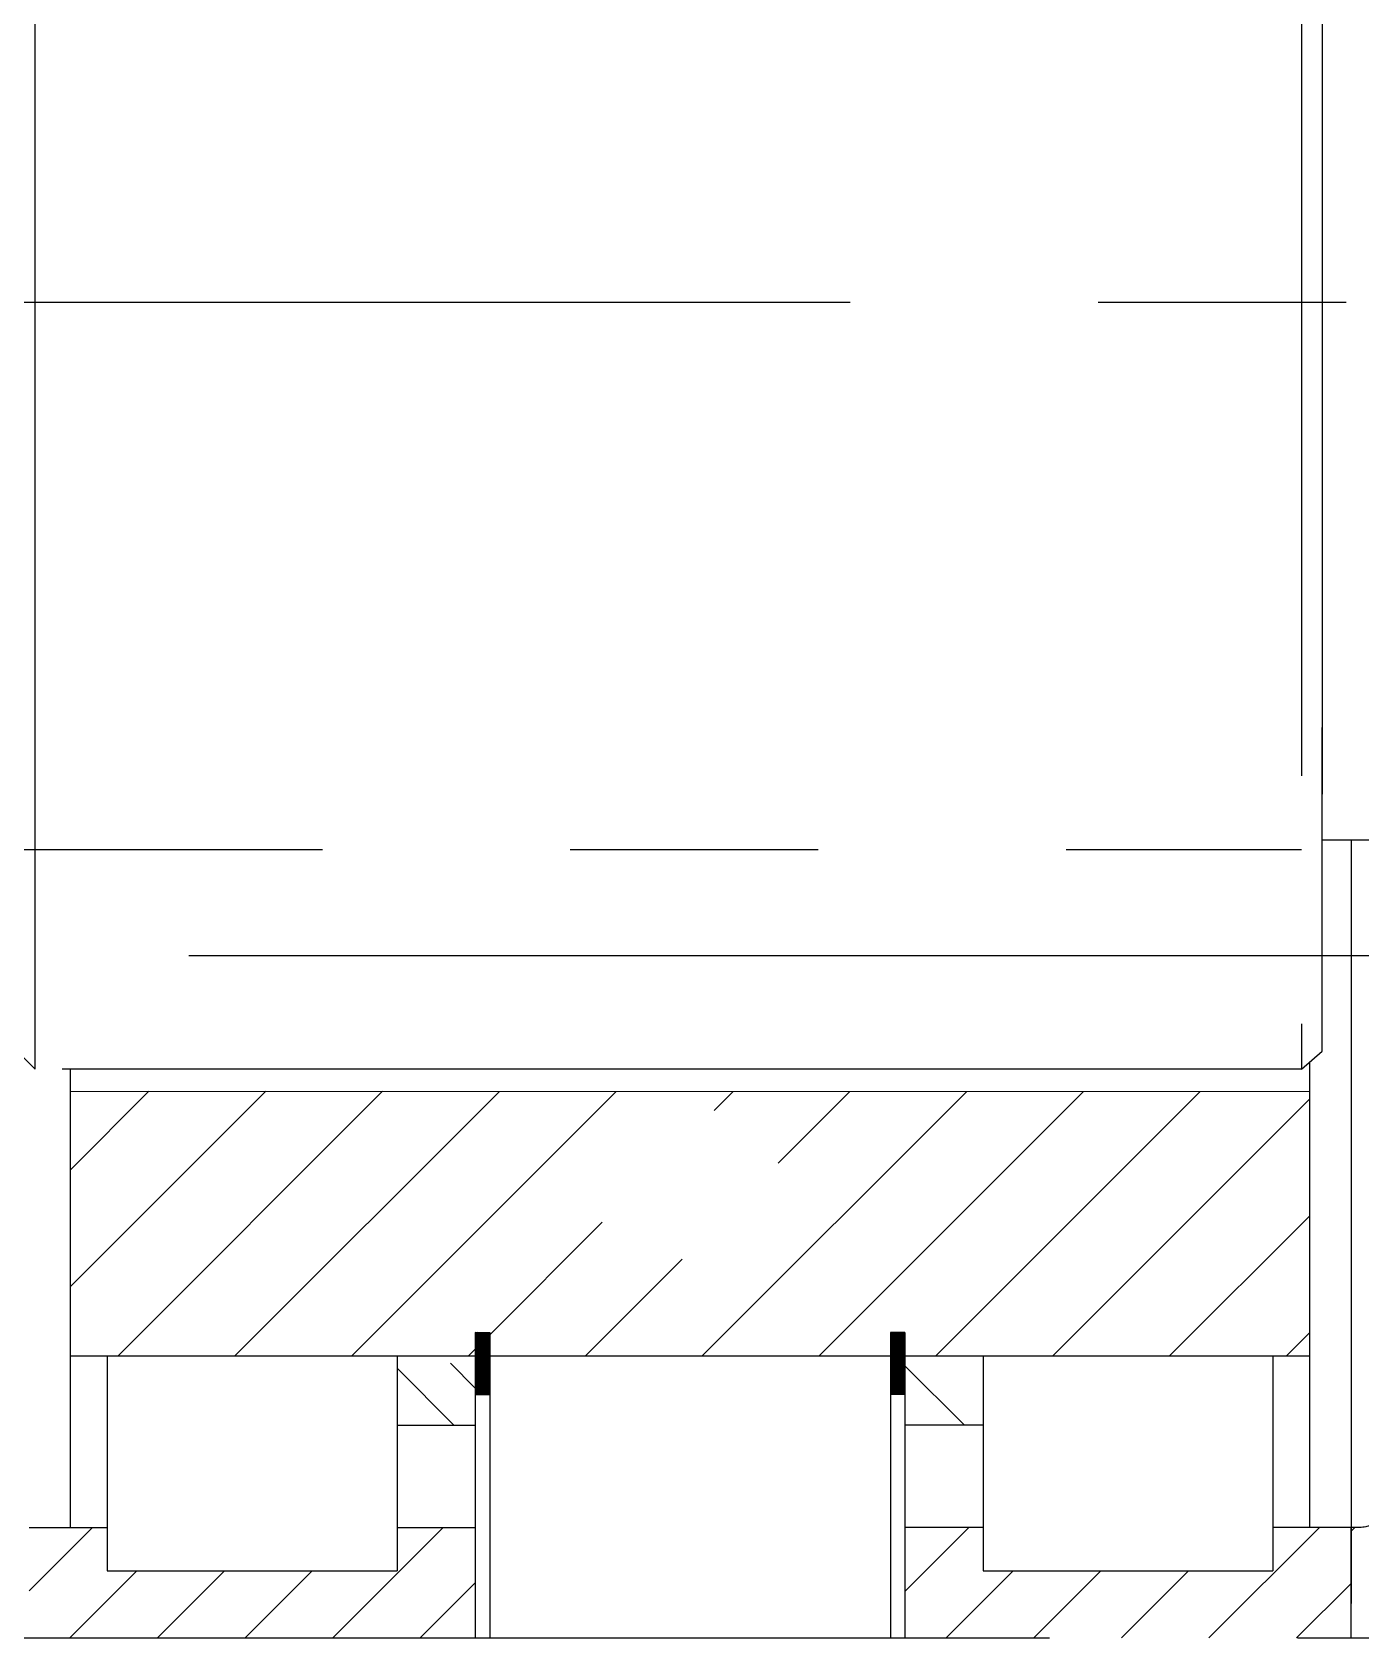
# Model space of a CAD drawing. Header units: millimetres. Extents: x 0 to 12600, y -349 to 8910.
# Drawn here: x 6056.8 to 6378.4, y 5089 to 5477.7 of the extents above; entities that cross this region are included whole.
import ezdxf

# ---------------------------------------------------------------- set-up
doc = ezdxf.new("R2010")
doc.units = ezdxf.units.MM
doc.header["$LTSCALE"] = 300
doc.linetypes.add('G', pattern=[2, 1.25, -0.25, 0.25, -0.25])
doc.linetypes.add('K', pattern=[2.5, 1.25, -0.25, 0.25, -0.25, 0.25, -0.25])
for name, color, linetype in [('01', 7, 'Continuous'), ('05', 142, 'G'), ('07', 6, 'K')]:
    doc.layers.add(name, color=color, linetype=linetype)

# ---------------------------------------------------------------- blocks, each defined once
blk = doc.blocks.new('FDSDSDFG')
at = {"layer": '05', "color": 142, "linetype": 'G', "ltscale": 0.8}
blk.add_line((-2937.48, 14554.18), (-2937.48, 13703.57), dxfattribs=at)
at = {"layer": '07', "color": 6, "linetype": 'K', "ltscale": 0.8}
for p, q in [((-2779.26, 14114.32), (-2779.26, 14701.67)), ((-2804.98, 14681.96), (-2804.98, 14144.96)), ((-2614.18, 14505.96), (-2614.18, 14037.96)), ((-2761.75, 14461.46), (-2751.82, 14451.52)), ((-2751.82, 14451.52), (-3122.79, 14451.52)), ((-2751.82, 14144.96), (-2751.82, 14451.52)), ((-2640.91, 14452.96), (-2640.91, 14434.04)), ((-2640.91, 14442.96), (-2751.82, 14442.96)), ((-2682.43, 14434.04), (-2630.43, 14434.04)), ((-2682.43, 14363.88), (-2630.43, 14363.88)), ((-2665.68, 14350.13), (-2679.42, 14363.88)), ((-2665.68, 14363.88), (-2665.68, 14344.96)), ((-2640.91, 14363.88), (-2640.91, 14344.96)), ((-2674.64, 14344.96), (-2680.68, 14350.99)), ((-2688.09, 14344.96), (-2614.18, 14344.96)), ((-2688.09, 14344.96), (-2688.09, 14341.46)), ((-2688.09, 14341.47), (-2684.6, 14344.96)), ((-2688.09, 14341.61), (-2684.74, 14344.96)), ((-2688.09, 14341.75), (-2684.88, 14344.96)), ((-2688.09, 14341.89), (-2685.02, 14344.96)), ((-2688.09, 14342.04), (-2685.16, 14344.96)), ((-2688.09, 14342.18), (-2685.31, 14344.96)), ((-2688.09, 14342.32), (-2685.45, 14344.96)), ((-2688.09, 14342.46), (-2685.59, 14344.96)), ((-2688.09, 14342.6), (-2685.73, 14344.96)), ((-2688.09, 14342.74), (-2685.87, 14344.96)), ((-2688.09, 14342.88), (-2686.01, 14344.96)), ((-2688.09, 14343.03), (-2686.15, 14344.96)), ((-2688.09, 14343.17), (-2686.3, 14344.96)), ((-2688.09, 14343.31), (-2686.44, 14344.96)), ((-2688.09, 14343.45), (-2686.58, 14344.96)), ((-2688.09, 14343.59), (-2686.72, 14344.96)), ((-2688.09, 14343.73), (-2686.86, 14344.96)), ((-2688.09, 14343.87), (-2687, 14344.96)), ((-2688.09, 14344.02), (-2687.14, 14344.96)), ((-2688.09, 14344.16), (-2687.29, 14344.96)), ((-2688.09, 14344.3), (-2687.43, 14344.96)), ((-2688.09, 14344.44), (-2687.57, 14344.96)), ((-2688.09, 14344.58), (-2687.71, 14344.96)), ((-2688.09, 14344.72), (-2687.85, 14344.96)), ((-2688.09, 14344.86), (-2687.99, 14344.96)), ((-2687.96, 14341.46), (-2684.46, 14344.96)), ((-2687.82, 14341.46), (-2684.32, 14344.96)), ((-2687.67, 14341.46), (-2684.17, 14344.96)), ((-2687.53, 14341.46), (-2684.03, 14344.96)), ((-2687.39, 14341.46), (-2683.89, 14344.96)), ((-2687.25, 14341.46), (-2683.75, 14344.96)), ((-2687.11, 14341.46), (-2683.61, 14344.96)), ((-2686.97, 14341.46), (-2683.47, 14344.96)), ((-2686.83, 14341.46), (-2683.33, 14344.96)), ((-2686.68, 14341.46), (-2683.18, 14344.96)), ((-2686.54, 14341.46), (-2683.04, 14344.96)), ((-2686.4, 14341.46), (-2682.9, 14344.96)), ((-2686.26, 14341.46), (-2682.76, 14344.96)), ((-2686.12, 14341.46), (-2682.62, 14344.96)), ((-2685.98, 14341.46), (-2682.48, 14344.96)), ((-2685.84, 14341.46), (-2682.34, 14344.96)), ((-2685.69, 14341.46), (-2682.19, 14344.96)), ((-2685.55, 14341.46), (-2682.05, 14344.96)), ((-2685.41, 14341.46), (-2681.91, 14344.96)), ((-2685.27, 14341.46), (-2681.77, 14344.96)), ((-2685.13, 14341.46), (-2681.63, 14344.96)), ((-2684.99, 14341.46), (-2681.49, 14344.96)), ((-2684.85, 14341.46), (-2681.35, 14344.96)), ((-2684.7, 14341.46), (-2681.2, 14344.96)), ((-2684.56, 14341.46), (-2681.06, 14344.96)), ((-2684.42, 14341.46), (-2680.92, 14344.96)), ((-2684.28, 14341.46), (-2680.78, 14344.96)), ((-2684.14, 14341.46), (-2680.64, 14344.96)), ((-2684, 14341.46), (-2680.5, 14344.96)), ((-2683.86, 14341.46), (-2680.36, 14344.96)), ((-2683.71, 14341.46), (-2680.21, 14344.96)), ((-2683.57, 14341.46), (-2680.07, 14344.96)), ((-2683.43, 14341.46), (-2679.93, 14344.96)), ((-2683.29, 14341.46), (-2679.79, 14344.96)), ((-2683.15, 14341.46), (-2679.65, 14344.96)), ((-2683.01, 14341.46), (-2679.51, 14344.96)), ((-2682.87, 14341.46), (-2679.37, 14344.96)), ((-2682.72, 14341.46), (-2679.22, 14344.96)), ((-2682.58, 14341.46), (-2679.08, 14344.96)), ((-2682.44, 14341.46), (-2678.94, 14344.96)), ((-2682.3, 14341.46), (-2678.8, 14344.96)), ((-2682.16, 14341.46), (-2678.66, 14344.96)), ((-2682.02, 14341.46), (-2678.52, 14344.96)), ((-2681.88, 14341.46), (-2678.38, 14344.96)), ((-2681.73, 14341.46), (-2678.23, 14344.96)), ((-2681.59, 14341.46), (-2678.09, 14344.96)), ((-2681.45, 14341.46), (-2677.95, 14344.96)), ((-2681.31, 14341.46), (-2677.81, 14344.96)), ((-2681.17, 14341.46), (-2677.67, 14344.96)), ((-2681.03, 14341.46), (-2677.53, 14344.96)), ((-2680.89, 14341.46), (-2677.39, 14344.96)), ((-2680.74, 14341.46), (-2677.24, 14344.96)), ((-2680.6, 14341.46), (-2677.1, 14344.96)), ((-2680.46, 14341.46), (-2676.96, 14344.96)), ((-2680.32, 14341.46), (-2676.82, 14344.96)), ((-2680.18, 14341.46), (-2676.68, 14344.96)), ((-2680.04, 14341.46), (-2676.54, 14344.96)), ((-2679.9, 14341.46), (-2676.4, 14344.96)), ((-2679.75, 14341.46), (-2676.25, 14344.96)), ((-2679.61, 14341.46), (-2676.11, 14344.96)), ((-2679.47, 14341.46), (-2675.97, 14344.96)), ((-2679.33, 14341.46), (-2675.83, 14344.96)), ((-2679.19, 14341.46), (-2675.69, 14344.96)), ((-2679.05, 14341.46), (-2675.55, 14344.96)), ((-2678.91, 14341.46), (-2675.41, 14344.96)), ((-2678.76, 14341.46), (-2675.26, 14344.96)), ((-2678.62, 14341.46), (-2675.12, 14344.96)), ((-2678.48, 14341.46), (-2674.98, 14344.96)), ((-2678.34, 14341.46), (-2674.84, 14344.96)), ((-2678.2, 14341.46), (-2674.7, 14344.96)), ((-2678.06, 14341.46), (-2674.56, 14344.96)), ((-2677.92, 14341.46), (-2674.42, 14344.96)), ((-2677.77, 14341.46), (-2674.27, 14344.96)), ((-2677.63, 14341.46), (-2674.13, 14344.96)), ((-2677.49, 14341.46), (-2673.99, 14344.96)), ((-2677.35, 14341.46), (-2673.85, 14344.96)), ((-2677.21, 14341.46), (-2673.71, 14344.96)), ((-2677.07, 14341.46), (-2673.57, 14344.96)), ((-2676.93, 14341.46), (-2673.43, 14344.96)), ((-2676.78, 14341.46), (-2673.28, 14344.96)), ((-2676.64, 14341.46), (-2673.14, 14344.96)), ((-2676.5, 14341.46), (-2673.1, 14344.86)), ((-2676.36, 14341.46), (-2673.1, 14344.72)), ((-2676.22, 14341.46), (-2673.1, 14344.58)), ((-2673.1, 14344.96), (-2673.1, 14341.46)), ((-2688.09, 14341.46), (-2614.18, 14341.46)), ((-2676.08, 14341.46), (-2673.1, 14344.44)), ((-2675.94, 14341.46), (-2673.1, 14344.29)), ((-2675.79, 14341.46), (-2673.1, 14344.15)), ((-2675.65, 14341.46), (-2673.1, 14344.01)), ((-2675.51, 14341.46), (-2673.1, 14343.87)), ((-2675.37, 14341.46), (-2673.1, 14343.73)), ((-2675.23, 14341.46), (-2673.1, 14343.59)), ((-2675.09, 14341.46), (-2673.1, 14343.45)), ((-2674.95, 14341.46), (-2673.1, 14343.3)), ((-2674.8, 14341.46), (-2673.1, 14343.16)), ((-2674.66, 14341.46), (-2673.1, 14343.02)), ((-2674.52, 14341.46), (-2673.1, 14342.88)), ((-2674.38, 14341.46), (-2673.1, 14342.74)), ((-2674.24, 14341.46), (-2673.1, 14342.6)), ((-2674.1, 14341.46), (-2673.1, 14342.46)), ((-2673.96, 14341.46), (-2673.1, 14342.31)), ((-2673.81, 14341.46), (-2673.1, 14342.17)), ((-2673.67, 14341.46), (-2673.1, 14342.03)), ((-2673.53, 14341.46), (-2673.1, 14341.89)), ((-2673.39, 14341.46), (-2673.1, 14341.75)), ((-2673.25, 14341.46), (-2673.1, 14341.61)), ((-2673.11, 14341.46), (-2673.1, 14341.47)), ((-2688.09, 14244.46), (-2614.18, 14244.46)), ((-2688.09, 14240.96), (-2688.09, 14244.46)), ((-2688.09, 14244.45), (-2684.6, 14240.96)), ((-2688.09, 14244.3), (-2684.74, 14240.96)), ((-2688.09, 14244.16), (-2684.88, 14240.96)), ((-2688.09, 14244.02), (-2685.02, 14240.96)), ((-2688.09, 14243.88), (-2685.16, 14240.96)), ((-2688.09, 14243.74), (-2685.31, 14240.96)), ((-2688.09, 14243.6), (-2685.45, 14240.96)), ((-2687.96, 14244.46), (-2684.46, 14240.96)), ((-2687.82, 14244.46), (-2684.32, 14240.96)), ((-2687.67, 14244.46), (-2684.17, 14240.96)), ((-2687.53, 14244.46), (-2684.03, 14240.96)), ((-2687.39, 14244.46), (-2683.89, 14240.96)), ((-2687.25, 14244.46), (-2683.75, 14240.96)), ((-2687.11, 14244.46), (-2683.61, 14240.96)), ((-2686.97, 14244.46), (-2683.47, 14240.96)), ((-2686.83, 14244.46), (-2683.33, 14240.96)), ((-2686.68, 14244.46), (-2683.18, 14240.96)), ((-2686.54, 14244.46), (-2683.04, 14240.96)), ((-2686.4, 14244.46), (-2682.9, 14240.96)), ((-2686.26, 14244.46), (-2682.76, 14240.96)), ((-2686.12, 14244.46), (-2682.62, 14240.96)), ((-2685.98, 14244.46), (-2682.48, 14240.96)), ((-2685.84, 14244.46), (-2682.34, 14240.96)), ((-2685.69, 14244.46), (-2682.19, 14240.96)), ((-2685.55, 14244.46), (-2682.05, 14240.96)), ((-2685.41, 14244.46), (-2681.91, 14240.96)), ((-2685.27, 14244.46), (-2681.77, 14240.96)), ((-2685.13, 14244.46), (-2681.63, 14240.96)), ((-2684.99, 14244.46), (-2681.49, 14240.96)), ((-2684.85, 14244.46), (-2681.35, 14240.96)), ((-2684.7, 14244.46), (-2681.2, 14240.96)), ((-2684.56, 14244.46), (-2681.06, 14240.96)), ((-2684.42, 14244.46), (-2680.92, 14240.96)), ((-2684.28, 14244.46), (-2680.78, 14240.96)), ((-2684.14, 14244.46), (-2680.64, 14240.96)), ((-2684, 14244.46), (-2680.5, 14240.96)), ((-2683.86, 14244.46), (-2680.36, 14240.96)), ((-2683.71, 14244.46), (-2680.21, 14240.96)), ((-2683.57, 14244.46), (-2680.07, 14240.96)), ((-2683.43, 14244.46), (-2679.93, 14240.96)), ((-2683.29, 14244.46), (-2679.79, 14240.96)), ((-2683.15, 14244.46), (-2679.65, 14240.96)), ((-2683.01, 14244.46), (-2679.51, 14240.96)), ((-2682.87, 14244.46), (-2679.37, 14240.96)), ((-2682.72, 14244.46), (-2679.22, 14240.96)), ((-2682.58, 14244.46), (-2679.08, 14240.96)), ((-2682.44, 14244.46), (-2678.94, 14240.96)), ((-2682.3, 14244.46), (-2678.8, 14240.96)), ((-2682.16, 14244.46), (-2678.66, 14240.96)), ((-2682.02, 14244.46), (-2678.52, 14240.96)), ((-2681.88, 14244.46), (-2678.38, 14240.96)), ((-2681.73, 14244.46), (-2678.23, 14240.96)), ((-2681.59, 14244.46), (-2678.09, 14240.96)), ((-2681.45, 14244.46), (-2677.95, 14240.96)), ((-2681.31, 14244.46), (-2677.81, 14240.96)), ((-2681.17, 14244.46), (-2677.67, 14240.96)), ((-2681.03, 14244.46), (-2677.53, 14240.96)), ((-2680.89, 14244.46), (-2677.39, 14240.96)), ((-2680.74, 14244.46), (-2677.24, 14240.96)), ((-2680.6, 14244.46), (-2677.1, 14240.96)), ((-2680.46, 14244.46), (-2676.96, 14240.96)), ((-2680.32, 14244.46), (-2676.82, 14240.96)), ((-2680.18, 14244.46), (-2676.68, 14240.96)), ((-2680.04, 14244.46), (-2676.54, 14240.96)), ((-2679.9, 14244.46), (-2676.4, 14240.96)), ((-2679.75, 14244.46), (-2676.25, 14240.96)), ((-2679.61, 14244.46), (-2676.11, 14240.96)), ((-2679.47, 14244.46), (-2675.97, 14240.96)), ((-2679.33, 14244.46), (-2675.83, 14240.96)), ((-2679.19, 14244.46), (-2675.69, 14240.96)), ((-2679.05, 14244.46), (-2675.55, 14240.96)), ((-2678.91, 14244.46), (-2675.41, 14240.96)), ((-2678.76, 14244.46), (-2675.26, 14240.96)), ((-2678.62, 14244.46), (-2675.12, 14240.96)), ((-2678.48, 14244.46), (-2674.98, 14240.96)), ((-2678.34, 14244.46), (-2674.84, 14240.96)), ((-2678.2, 14244.46), (-2674.7, 14240.96)), ((-2678.06, 14244.46), (-2674.56, 14240.96)), ((-2677.92, 14244.46), (-2674.42, 14240.96)), ((-2677.77, 14244.46), (-2674.27, 14240.96)), ((-2677.63, 14244.46), (-2674.13, 14240.96)), ((-2677.49, 14244.46), (-2673.99, 14240.96)), ((-2677.35, 14244.46), (-2673.85, 14240.96)), ((-2677.21, 14244.46), (-2673.71, 14240.96)), ((-2677.07, 14244.46), (-2673.57, 14240.96)), ((-2676.93, 14244.46), (-2673.43, 14240.96)), ((-2676.78, 14244.46), (-2673.28, 14240.96)), ((-2676.64, 14244.46), (-2673.14, 14240.96)), ((-2676.5, 14244.46), (-2673.1, 14241.06)), ((-2676.36, 14244.46), (-2673.1, 14241.2)), ((-2676.22, 14244.46), (-2673.1, 14241.34)), ((-2676.08, 14244.46), (-2673.1, 14241.48)), ((-2675.94, 14244.46), (-2673.1, 14241.62)), ((-2675.79, 14244.46), (-2673.1, 14241.76)), ((-2675.65, 14244.46), (-2673.1, 14241.9)), ((-2675.51, 14244.46), (-2673.1, 14242.05)), ((-2675.37, 14244.46), (-2673.1, 14242.19)), ((-2675.23, 14244.46), (-2673.1, 14242.33)), ((-2675.09, 14244.46), (-2673.1, 14242.47)), ((-2674.95, 14244.46), (-2673.1, 14242.61)), ((-2674.8, 14244.46), (-2673.1, 14242.75)), ((-2674.66, 14244.46), (-2673.1, 14242.89)), ((-2674.52, 14244.46), (-2673.1, 14243.04)), ((-2674.38, 14244.46), (-2673.1, 14243.18)), ((-2674.24, 14244.46), (-2673.1, 14243.32)), ((-2674.1, 14244.46), (-2673.1, 14243.46)), ((-2673.96, 14244.46), (-2673.1, 14243.6)), ((-2673.81, 14244.46), (-2673.1, 14243.74)), ((-2673.67, 14244.46), (-2673.1, 14243.88)), ((-2673.53, 14244.46), (-2673.1, 14244.03)), ((-2673.39, 14244.46), (-2673.1, 14244.17)), ((-2673.25, 14244.46), (-2673.1, 14244.31)), ((-2673.11, 14244.46), (-2673.1, 14244.45)), ((-2673.1, 14240.96), (-2673.1, 14244.46)), ((-2688.09, 14243.46), (-2685.59, 14240.96)), ((-2688.09, 14243.31), (-2685.73, 14240.96)), ((-2688.09, 14243.17), (-2685.87, 14240.96)), ((-2688.09, 14243.03), (-2686.01, 14240.96)), ((-2688.09, 14242.89), (-2686.15, 14240.96)), ((-2688.09, 14242.75), (-2686.3, 14240.96)), ((-2688.09, 14242.61), (-2686.44, 14240.96)), ((-2688.09, 14242.47), (-2686.58, 14240.96)), ((-2688.09, 14242.32), (-2686.72, 14240.96)), ((-2688.09, 14242.18), (-2686.86, 14240.96)), ((-2688.09, 14242.04), (-2687, 14240.96)), ((-2688.09, 14241.9), (-2687.14, 14240.96)), ((-2688.09, 14241.76), (-2687.29, 14240.96)), ((-2688.09, 14241.62), (-2687.43, 14240.96)), ((-2688.09, 14241.48), (-2687.57, 14240.96)), ((-2688.09, 14241.33), (-2687.71, 14240.96)), ((-2688.09, 14241.19), (-2687.85, 14240.96)), ((-2688.09, 14241.05), (-2687.99, 14240.96)), ((-2688.09, 14240.96), (-2614.18, 14240.96)), ((-2665.68, 14222.04), (-2665.68, 14240.96)), ((-2640.91, 14222.04), (-2640.91, 14240.96)), ((-2682.43, 14222.04), (-2630.43, 14222.04)), ((-2682.43, 14151.88), (-2630.43, 14151.88)), ((-2640.91, 14130.96), (-2640.91, 14151.88)), ((-3122.79, 14144.96), (-2751.82, 14144.96)), ((-2751.82, 14144.96), (-2756.21, 14139.96)), ((-2640.91, 14142.96), (-2753.58, 14142.96)), ((-2739.28, 14142.96), (-2753.58, 14142.96)), ((-3118.4, 14139.96), (-2809.41, 14139.96)), ((-2756.21, 14139.96), (-2834.48, 14139.96)), ((-2807.33, 14139.96), (-2807.33, 14092.96)), ((-2807.33, 14132.96), (-2622.48, 14132.96)), ((-2614.18, 14132.96), (-2640.91, 14132.96))]:
    blk.add_line(p, q, dxfattribs=at)
at = {"layer": '07', "color": 6, "linetype": 'K'}
for p, q in [((-2640.91, 14437.6), (-2625.55, 14452.96)), ((-2746.47, 14442.96), (-2746.43, 14142.96)), ((-2746.47, 14423.97), (-2727.48, 14442.96)), ((-2746.46, 14395.69), (-2699.19, 14442.96)), ((-2682.43, 14442.96), (-2682.43, 14142.96)), ((-2630.43, 14426.87), (-2614.18, 14443.12)), ((-2630.43, 14434.04), (-2630.43, 14363.88)), ((-2746.46, 14367.41), (-2682.43, 14431.44)), ((-2630.43, 14405.66), (-2614.18, 14421.91)), ((-2746.45, 14339.13), (-2682.43, 14403.15)), ((-2630.43, 14384.44), (-2614.18, 14400.69)), ((-2640.91, 14352.75), (-2614.18, 14379.48)), ((-2746.45, 14310.85), (-2682.43, 14374.87)), ((-2627.49, 14344.96), (-2614.18, 14358.27)), ((-2684.06, 14344.96), (-2682.43, 14346.59)), ((-2714.78, 14314.24), (-2687.56, 14341.46)), ((-2705.84, 14294.89), (-2682.43, 14318.3)), ((-2746.45, 14282.57), (-2741.84, 14287.17)), ((-2746.44, 14226.01), (-2682.43, 14290.02)), ((-2746.44, 14254.29), (-2729.05, 14271.68)), ((-2746.43, 14197.73), (-2682.43, 14261.73)), ((-2665.68, 14226.57), (-2680.06, 14240.96)), ((-2640.91, 14225.47), (-2625.42, 14240.96)), ((-2746.43, 14169.45), (-2682.43, 14233.45)), ((-2630.43, 14214.74), (-2614.18, 14230.99)), ((-2682.36, 14222.04), (-2682.43, 14222.11)), ((-2630.43, 14222.04), (-2630.43, 14151.88)), ((-2630.43, 14193.53), (-2614.18, 14209.78)), ((-2744.63, 14142.96), (-2682.43, 14205.16)), ((-2630.43, 14172.31), (-2614.18, 14188.56)), ((-2716.35, 14142.96), (-2682.43, 14176.88)), ((-2640.91, 14140.62), (-2614.18, 14167.35)), ((-2688.07, 14142.96), (-2682.43, 14148.6)), ((-2627.35, 14132.96), (-2614.18, 14146.14)), ((-2640.91, 14132.08), (-2640.03, 14132.96))]:
    blk.add_line(p, q, dxfattribs=at)
at = {"layer": '07', "color": 6, "linetype": 'K', "ltscale": 0.8}
blk.add_arc((-2648.91, 14130.96), 8, 270.5972, 0, dxfattribs=at)

msp = doc.modelspace()

# ---------------------------------------------------------------- block references
at = {"layer": '01', "xscale": -1, "rotation": 90}
msp.add_blockref('FDSDSDFG', (20509.02, 2474.86), dxfattribs=at)

doc.saveas('drawing.dxf')
